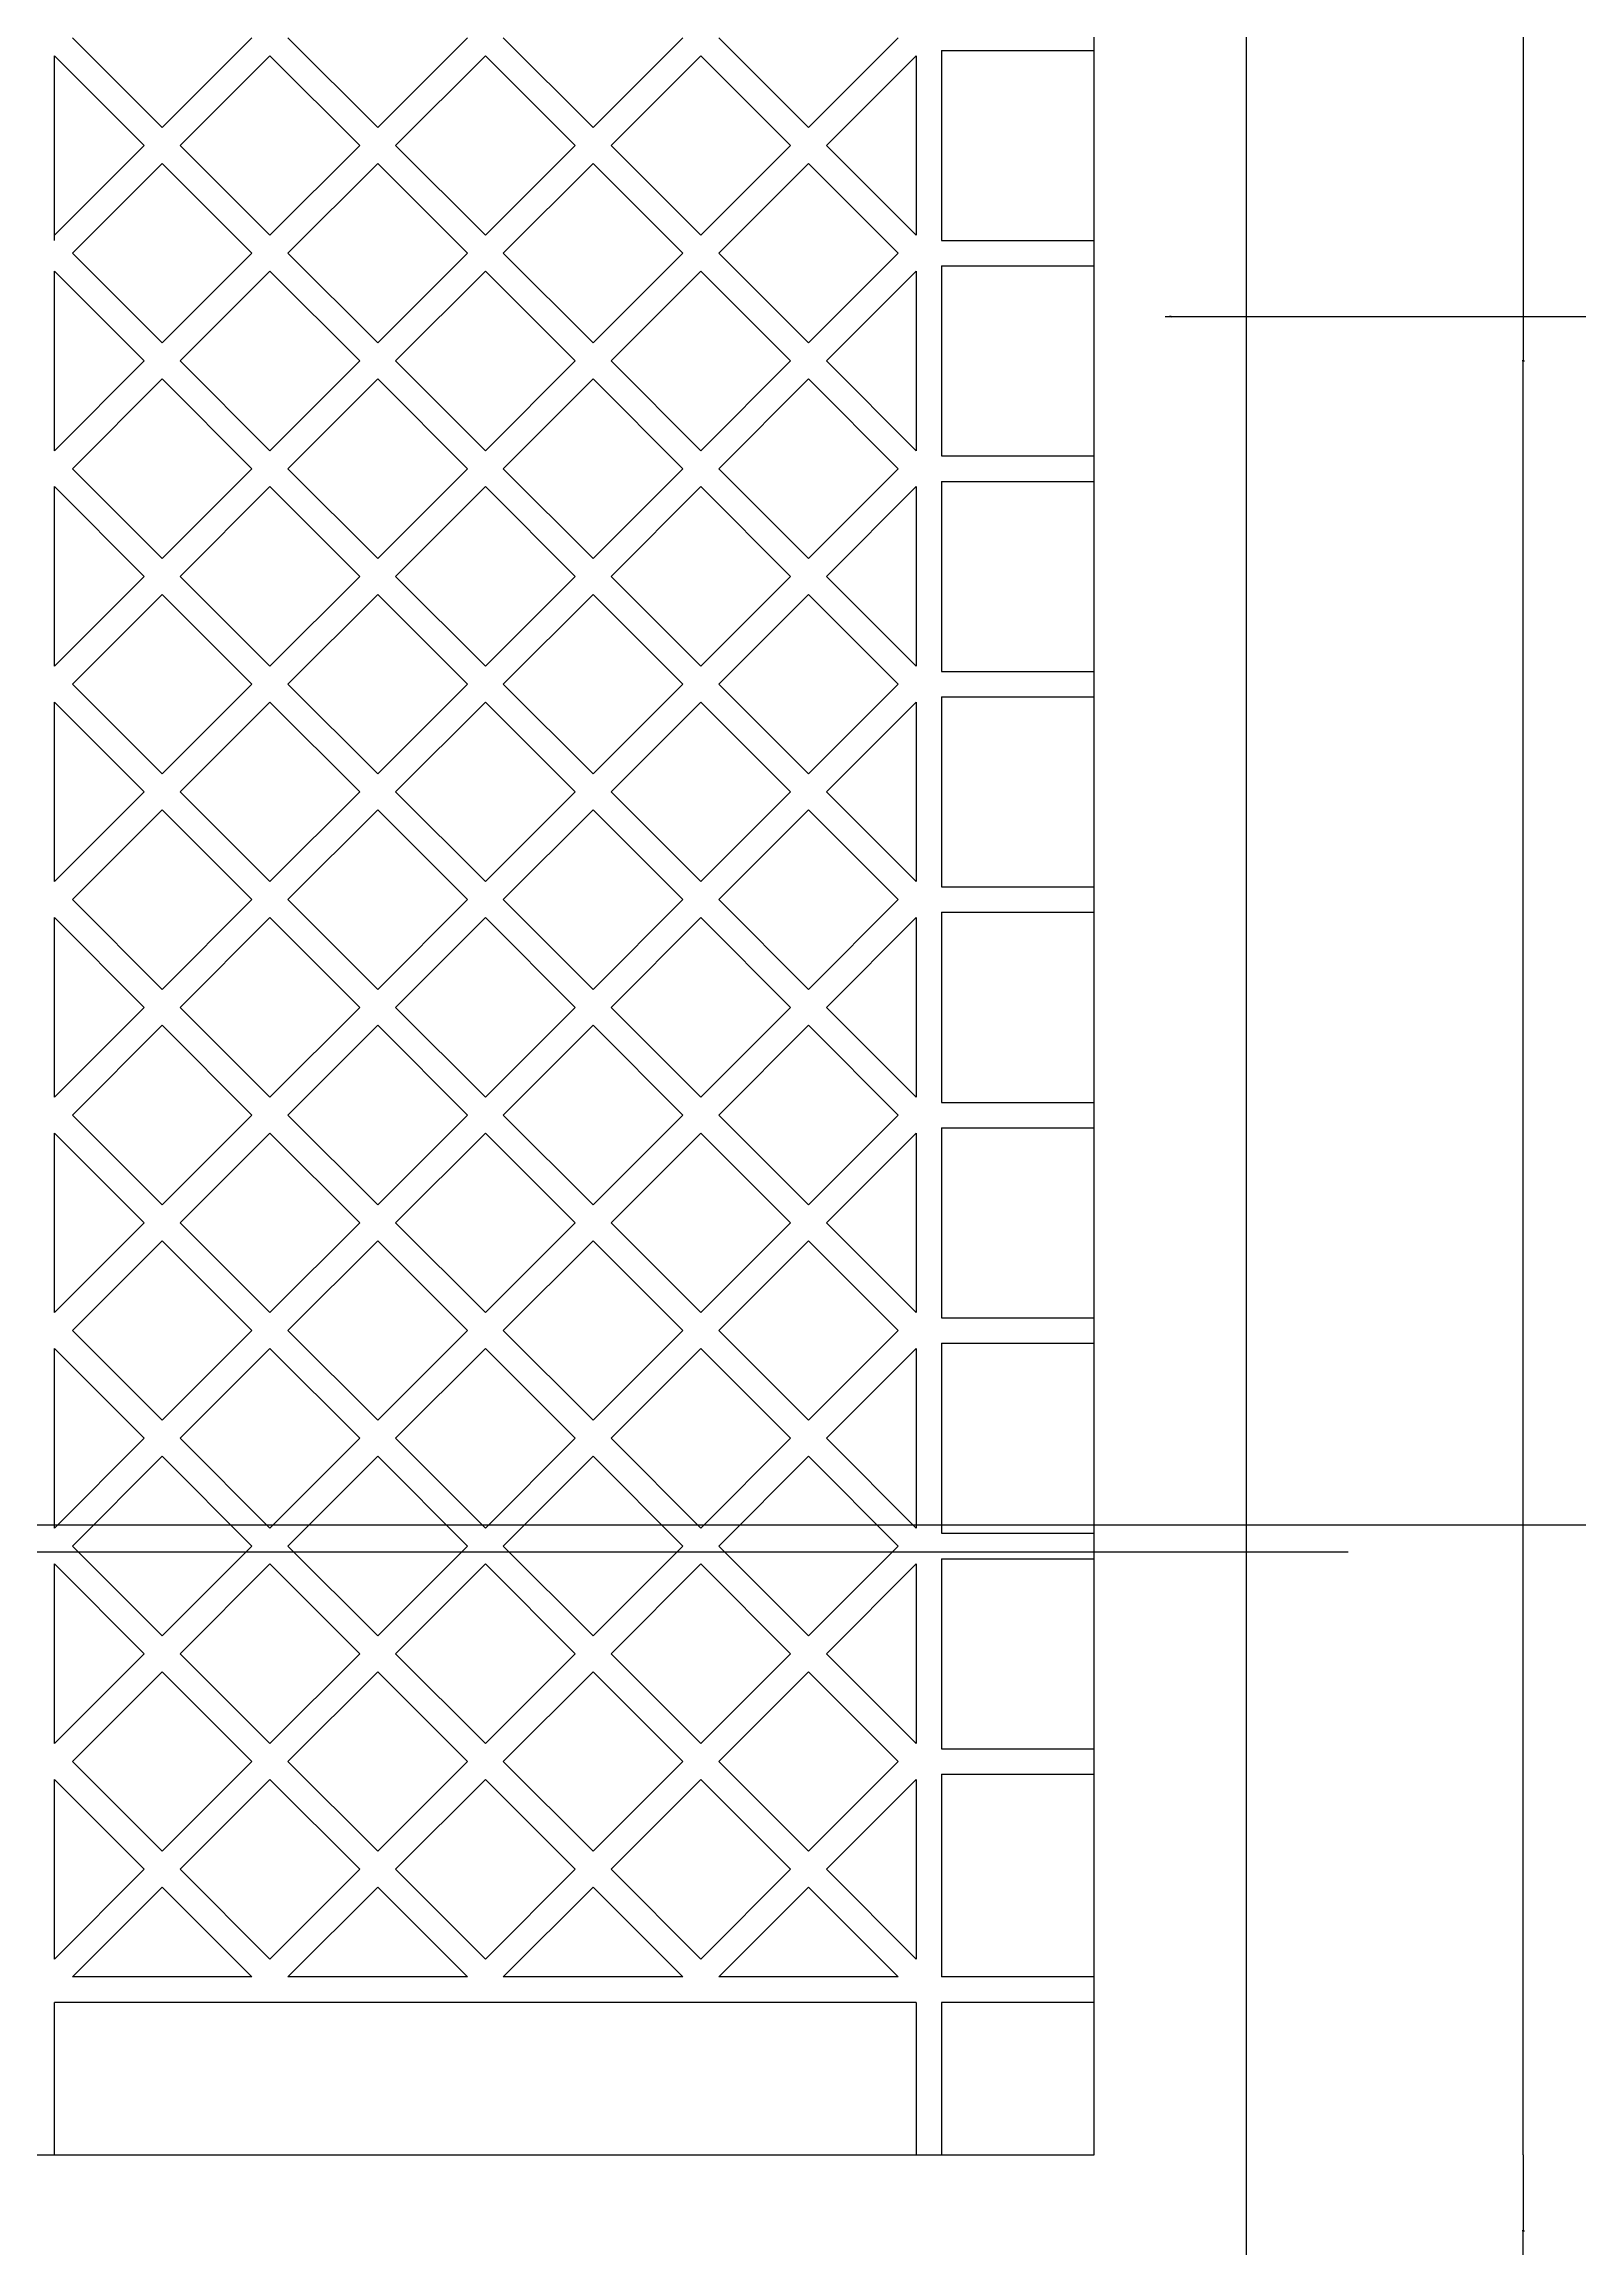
# Model space of a CAD drawing. Header units: metres. Extents: x 456 to 5370, y 49 to 3468.
# Drawn here: x 765 to 1369, y 916 to 1784 of the extents above; entities that cross this region are included whole.
import ezdxf

# ---------------------------------------------------------------- set-up
doc = ezdxf.new("R2010")
doc.units = ezdxf.units.M
doc.dimstyles.get("Standard").update_dxf_attribs({"dimtxt": 2.5, "dimasz": 2.5, "dimexe": 1.25, "dimexo": 0.625, "dimtad": 1, "dimcen": 2.5, "dimazin": 3, "dimtfac": 1, "dimtmove": 0, "dimatfit": 3})

# ---------------------------------------------------------------- blocks, each defined once
blk = doc.blocks.new('_CLOSEDFILLED')
at = {"color": 0, "linetype": 'BYBLOCK'}
blk.add_solid([(-1, 0.2), (0, 0), (-1, -0.2)], dxfattribs=at)
blk = doc.blocks.new('*D27')
for p, q in [((1347.47, 953.11), (1347.47, 923.11)), ((1347.22, 923.11), (1346.97, 923.11)), ((1347.47, 893.11), (1347.47, 923.11)), ((1347.47, 923.11), (1347.47, 923.11)), ((1347.72, 923.11), (1347.97, 923.11))]:
    blk.add_line(p, q)
at = {"layer": 'Defpoints'}
for p in [(1347.47, 953.11), (1347.47, 923.11), (1347.47, 893.11)]:
    blk.add_point(p, dxfattribs=at)
at = {"xscale": 0.25, "yscale": 0.25}
blk.add_blockref('_CLOSEDFILLED', (1347.47, 923.11), dxfattribs=at)
at = {"xscale": 0.25, "yscale": 0.25, "rotation": 180}
blk.add_blockref('_CLOSEDFILLED', (1347.47, 923.11), dxfattribs=at)
at = {"insert": (1347.47, 924.235), "char_height": 1, "attachment_point": 5}
blk.add_mtext('0', dxfattribs=at)
blk = doc.blocks.new('*D28')
for p, q in [((1347.47, 2790.17), (1347.47, 1659.51)), ((1347.22, 1659.51), (1346.97, 1659.51)), ((1347.47, 953.11), (1347.47, 1659.51)), ((1347.47, 1659.51), (1347.47, 1659.51)), ((1347.72, 1659.51), (1347.97, 1659.51))]:
    blk.add_line(p, q)
at = {"layer": 'Defpoints'}
for p in [(1347.47, 2790.17), (1347.47, 1659.51), (1347.47, 953.11)]:
    blk.add_point(p, dxfattribs=at)
at = {"xscale": 0.25, "yscale": 0.25}
blk.add_blockref('_CLOSEDFILLED', (1347.47, 1659.51), dxfattribs=at)
at = {"xscale": 0.25, "yscale": 0.25, "rotation": 180}
blk.add_blockref('_CLOSEDFILLED', (1347.47, 1659.51), dxfattribs=at)
at = {"insert": (1347.47, 1660.635), "char_height": 1, "attachment_point": 5}
blk.add_mtext('0', dxfattribs=at)

msp = doc.modelspace()

# ---------------------------------------------------------------- linework, layer by layer
for p, q in [((1238.38, 621.77, 1699.61), (1238.38, 3121.51, 1699.61)), ((1178.38, 953.11, 1699.61), (1178.38, 2790.17, 1699.61)), ((768.96, 1706.94, 1699.61), (768.96, 1779.72, 1699.61)), ((804.31, 1744.36, 1699.61), (768.96, 1779.72, 1699.61)), ((811.38, 1751.43, 1699.61), (776.03, 1786.79, 1699.61)), ((811.38, 1751.43, 1699.61), (846.74, 1786.79, 1699.61)), ((818.46, 1744.36, 1699.61), (853.81, 1779.72, 1699.61)), ((889.17, 1744.36, 1699.61), (853.81, 1779.72, 1699.61)), ((896.24, 1751.43, 1699.61), (860.88, 1786.79, 1699.61)), ((896.24, 1751.43, 1699.61), (931.59, 1786.79, 1699.61)), ((903.31, 1744.36, 1699.61), (938.66, 1779.72, 1699.61)), ((974.02, 1744.36, 1699.61), (938.66, 1779.72, 1699.61)), ((981.09, 1751.43, 1699.61), (945.73, 1786.79, 1699.61)), ((981.09, 1751.43, 1699.61), (1016.45, 1786.79, 1699.61)), ((988.16, 1744.36, 1699.61), (1023.52, 1779.72, 1699.61)), ((1058.87, 1744.36, 1699.61), (1023.52, 1779.72, 1699.61)), ((1065.94, 1751.43, 1699.61), (1030.59, 1786.79, 1699.61)), ((1065.94, 1751.43, 1699.61), (1101.3, 1786.79, 1699.61)), ((1073.01, 1744.36, 1699.61), (1108.37, 1779.72, 1699.61)), ((1108.37, 1779.72, 1699.61), (1108.37, 1709.01, 1699.61)), ((1118.37, 1781.79, 1699.61), (1118.37, 1706.94, 1699.61)), ((1118.37, 1781.79, 1699.61), (1178.38, 1781.79, 1699.61)), ((768.96, 1709.01, 1699.61), (804.31, 1744.36, 1699.61)), ((776.03, 1701.94, 1699.61), (811.38, 1737.29, 1699.61)), ((846.74, 1701.94, 1699.61), (811.38, 1737.29, 1699.61)), ((853.81, 1709.01, 1699.61), (818.46, 1744.36, 1699.61)), ((853.81, 1709.01, 1699.61), (889.17, 1744.36, 1699.61)), ((860.88, 1701.94, 1699.61), (896.24, 1737.29, 1699.61)), ((931.59, 1701.94, 1699.61), (896.24, 1737.29, 1699.61)), ((938.66, 1709.01, 1699.61), (903.31, 1744.36, 1699.61)), ((938.66, 1709.01, 1699.61), (974.02, 1744.36, 1699.61)), ((945.73, 1701.94, 1699.61), (981.09, 1737.29, 1699.61)), ((1016.45, 1701.94, 1699.61), (981.09, 1737.29, 1699.61)), ((1023.52, 1709.01, 1699.61), (988.16, 1744.36, 1699.61)), ((1023.52, 1709.01, 1699.61), (1058.87, 1744.36, 1699.61)), ((1030.59, 1701.94, 1699.61), (1065.94, 1737.29, 1699.61)), ((1101.3, 1701.94, 1699.61), (1065.94, 1737.29, 1699.61)), ((1108.37, 1709.01, 1699.61), (1073.01, 1744.36, 1699.61)), ((811.38, 1666.58, 1699.61), (776.03, 1701.94, 1699.61)), ((811.38, 1666.58, 1699.61), (846.74, 1701.94, 1699.61)), ((896.24, 1666.58, 1699.61), (860.88, 1701.94, 1699.61)), ((896.24, 1666.58, 1699.61), (931.59, 1701.94, 1699.61)), ((981.09, 1666.58, 1699.61), (945.73, 1701.94, 1699.61)), ((981.09, 1666.58, 1699.61), (1016.45, 1701.94, 1699.61)), ((1065.94, 1666.58, 1699.61), (1030.59, 1701.94, 1699.61)), ((1065.94, 1666.58, 1699.61), (1101.3, 1701.94, 1699.61)), ((1118.37, 1706.94, 1699.61), (1178.38, 1706.94, 1699.61)), ((768.96, 1624.15, 1699.61), (768.96, 1694.86, 1699.61)), ((804.31, 1659.51, 1699.61), (768.96, 1694.86, 1699.61)), ((818.46, 1659.51, 1699.61), (853.81, 1694.86, 1699.61)), ((889.17, 1659.51, 1699.61), (853.81, 1694.86, 1699.61)), ((903.31, 1659.51, 1699.61), (938.66, 1694.86, 1699.61)), ((974.02, 1659.51, 1699.61), (938.66, 1694.86, 1699.61)), ((988.16, 1659.51, 1699.61), (1023.52, 1694.86, 1699.61)), ((1058.87, 1659.51, 1699.61), (1023.52, 1694.86, 1699.61)), ((1073.01, 1659.51, 1699.61), (1108.37, 1694.86, 1699.61)), ((1108.37, 1694.86, 1699.61), (1108.37, 1624.15, 1699.61)), ((1118.37, 1696.94, 1699.61), (1118.37, 1622.08, 1699.61)), ((1118.37, 1696.94, 1699.61), (1178.38, 1696.94, 1699.61)), ((768.96, 1624.15, 1699.61), (804.31, 1659.51, 1699.61)), ((853.81, 1624.15, 1699.61), (818.46, 1659.51, 1699.61)), ((853.81, 1624.15, 1699.61), (889.17, 1659.51, 1699.61)), ((938.66, 1624.15, 1699.61), (903.31, 1659.51, 1699.61)), ((938.66, 1624.15, 1699.61), (974.02, 1659.51, 1699.61)), ((1023.52, 1624.15, 1699.61), (988.16, 1659.51, 1699.61)), ((1023.52, 1624.15, 1699.61), (1058.87, 1659.51, 1699.61)), ((1108.37, 1624.15, 1699.61), (1073.01, 1659.51, 1699.61)), ((776.03, 1617.08, 1699.61), (811.38, 1652.44, 1699.61)), ((846.74, 1617.08, 1699.61), (811.38, 1652.44, 1699.61)), ((860.88, 1617.08, 1699.61), (896.24, 1652.44, 1699.61)), ((931.59, 1617.08, 1699.61), (896.24, 1652.44, 1699.61)), ((945.73, 1617.08, 1699.61), (981.09, 1652.44, 1699.61)), ((1016.45, 1617.08, 1699.61), (981.09, 1652.44, 1699.61)), ((1030.59, 1617.08, 1699.61), (1065.94, 1652.44, 1699.61)), ((1101.3, 1617.08, 1699.61), (1065.94, 1652.44, 1699.61)), ((811.38, 1581.73, 1699.61), (776.03, 1617.08, 1699.61)), ((811.38, 1581.73, 1699.61), (846.74, 1617.08, 1699.61)), ((896.24, 1581.73, 1699.61), (860.88, 1617.08, 1699.61)), ((896.24, 1581.73, 1699.61), (931.59, 1617.08, 1699.61)), ((981.09, 1581.73, 1699.61), (945.73, 1617.08, 1699.61)), ((981.09, 1581.73, 1699.61), (1016.45, 1617.08, 1699.61)), ((1065.94, 1581.73, 1699.61), (1030.59, 1617.08, 1699.61)), ((1065.94, 1581.73, 1699.61), (1101.3, 1617.08, 1699.61)), ((1118.37, 1622.08, 1699.61), (1178.38, 1622.08, 1699.61)), ((768.96, 1539.3, 1699.61), (768.96, 1610.01, 1699.61)), ((804.31, 1574.66, 1699.61), (768.96, 1610.01, 1699.61)), ((818.46, 1574.66, 1699.61), (853.81, 1610.01, 1699.61)), ((889.17, 1574.66, 1699.61), (853.81, 1610.01, 1699.61)), ((903.31, 1574.66, 1699.61), (938.66, 1610.01, 1699.61)), ((974.02, 1574.66, 1699.61), (938.66, 1610.01, 1699.61)), ((988.16, 1574.66, 1699.61), (1023.52, 1610.01, 1699.61)), ((1058.87, 1574.66, 1699.61), (1023.52, 1610.01, 1699.61)), ((1073.01, 1574.66, 1699.61), (1108.37, 1610.01, 1699.61)), ((1108.37, 1610.01, 1699.61), (1108.37, 1539.3, 1699.61)), ((1118.37, 1612.08, 1699.61), (1118.37, 1537.23, 1699.61)), ((1118.37, 1612.08, 1699.61), (1178.38, 1612.08, 1699.61)), ((768.96, 1539.3, 1699.61), (804.31, 1574.66, 1699.61)), ((853.81, 1539.3, 1699.61), (818.46, 1574.66, 1699.61)), ((853.81, 1539.3, 1699.61), (889.17, 1574.66, 1699.61)), ((938.66, 1539.3, 1699.61), (903.31, 1574.66, 1699.61)), ((938.66, 1539.3, 1699.61), (974.02, 1574.66, 1699.61)), ((1023.52, 1539.3, 1699.61), (988.16, 1574.66, 1699.61)), ((1023.52, 1539.3, 1699.61), (1058.87, 1574.66, 1699.61)), ((1108.37, 1539.3, 1699.61), (1073.01, 1574.66, 1699.61)), ((776.03, 1532.23, 1699.61), (811.38, 1567.59, 1699.61)), ((846.74, 1532.23, 1699.61), (811.38, 1567.59, 1699.61)), ((860.88, 1532.23, 1699.61), (896.24, 1567.59, 1699.61)), ((931.59, 1532.23, 1699.61), (896.24, 1567.59, 1699.61)), ((945.73, 1532.23, 1699.61), (981.09, 1567.59, 1699.61)), ((1016.45, 1532.23, 1699.61), (981.09, 1567.59, 1699.61)), ((1030.59, 1532.23, 1699.61), (1065.94, 1567.59, 1699.61)), ((1101.3, 1532.23, 1699.61), (1065.94, 1567.59, 1699.61)), ((1118.37, 1537.23, 1699.61), (1178.38, 1537.23, 1699.61)), ((811.38, 1496.87, 1699.61), (776.03, 1532.23, 1699.61)), ((811.38, 1496.87, 1699.61), (846.74, 1532.23, 1699.61)), ((896.24, 1496.87, 1699.61), (860.88, 1532.23, 1699.61)), ((896.24, 1496.87, 1699.61), (931.59, 1532.23, 1699.61)), ((981.09, 1496.87, 1699.61), (945.73, 1532.23, 1699.61)), ((981.09, 1496.87, 1699.61), (1016.45, 1532.23, 1699.61)), ((1065.94, 1496.87, 1699.61), (1030.59, 1532.23, 1699.61)), ((1065.94, 1496.87, 1699.61), (1101.3, 1532.23, 1699.61)), ((768.96, 1454.45, 1699.61), (768.96, 1525.16, 1699.61)), ((804.31, 1489.8, 1699.61), (768.96, 1525.16, 1699.61)), ((818.46, 1489.8, 1699.61), (853.81, 1525.16, 1699.61)), ((889.17, 1489.8, 1699.61), (853.81, 1525.16, 1699.61)), ((903.31, 1489.8, 1699.61), (938.66, 1525.16, 1699.61)), ((974.02, 1489.8, 1699.61), (938.66, 1525.16, 1699.61)), ((988.16, 1489.8, 1699.61), (1023.52, 1525.16, 1699.61)), ((1058.87, 1489.8, 1699.61), (1023.52, 1525.16, 1699.61)), ((1073.01, 1489.8, 1699.61), (1108.37, 1525.16, 1699.61)), ((1108.37, 1525.16, 1699.61), (1108.37, 1454.45, 1699.61)), ((1118.37, 1527.23, 1699.61), (1118.37, 1452.38, 1699.61)), ((1118.37, 1527.23, 1699.61), (1178.38, 1527.23, 1699.61)), ((768.96, 1454.45, 1699.61), (804.31, 1489.8, 1699.61)), ((853.81, 1454.45, 1699.61), (818.46, 1489.8, 1699.61)), ((853.81, 1454.45, 1699.61), (889.17, 1489.8, 1699.61)), ((938.66, 1454.45, 1699.61), (903.31, 1489.8, 1699.61)), ((938.66, 1454.45, 1699.61), (974.02, 1489.8, 1699.61)), ((1023.52, 1454.45, 1699.61), (988.16, 1489.8, 1699.61)), ((1023.52, 1454.45, 1699.61), (1058.87, 1489.8, 1699.61)), ((1108.37, 1454.45, 1699.61), (1073.01, 1489.8, 1699.61)), ((776.03, 1447.38, 1699.61), (811.38, 1482.73, 1699.61)), ((846.74, 1447.38, 1699.61), (811.38, 1482.73, 1699.61)), ((860.88, 1447.38, 1699.61), (896.24, 1482.73, 1699.61)), ((931.59, 1447.38, 1699.61), (896.24, 1482.73, 1699.61)), ((945.73, 1447.38, 1699.61), (981.09, 1482.73, 1699.61)), ((1016.45, 1447.38, 1699.61), (981.09, 1482.73, 1699.61)), ((1030.59, 1447.38, 1699.61), (1065.94, 1482.73, 1699.61)), ((1101.3, 1447.38, 1699.61), (1065.94, 1482.73, 1699.61)), ((1118.37, 1452.38, 1699.61), (1178.38, 1452.38, 1699.61)), ((811.38, 1412.02, 1699.61), (776.03, 1447.38, 1699.61)), ((811.38, 1412.02, 1699.61), (846.74, 1447.38, 1699.61)), ((896.24, 1412.02, 1699.61), (860.88, 1447.38, 1699.61)), ((896.24, 1412.02, 1699.61), (931.59, 1447.38, 1699.61)), ((981.09, 1412.02, 1699.61), (945.73, 1447.38, 1699.61)), ((981.09, 1412.02, 1699.61), (1016.45, 1447.38, 1699.61)), ((1065.94, 1412.02, 1699.61), (1030.59, 1447.38, 1699.61)), ((1065.94, 1412.02, 1699.61), (1101.3, 1447.38, 1699.61)), ((1118.37, 1442.38, 1699.61), (1118.37, 1367.52, 1699.61)), ((1118.37, 1442.38, 1699.61), (1178.38, 1442.38, 1699.61)), ((768.96, 1369.6, 1699.61), (768.96, 1440.31, 1699.61)), ((804.31, 1404.95, 1699.61), (768.96, 1440.31, 1699.61)), ((818.46, 1404.95, 1699.61), (853.81, 1440.31, 1699.61)), ((889.17, 1404.95, 1699.61), (853.81, 1440.31, 1699.61)), ((903.31, 1404.95, 1699.61), (938.66, 1440.31, 1699.61)), ((974.02, 1404.95, 1699.61), (938.66, 1440.31, 1699.61)), ((988.16, 1404.95, 1699.61), (1023.52, 1440.31, 1699.61)), ((1058.87, 1404.95, 1699.61), (1023.52, 1440.31, 1699.61)), ((1073.01, 1404.95, 1699.61), (1108.37, 1440.31, 1699.61)), ((1108.37, 1440.31, 1699.61), (1108.37, 1369.6, 1699.61)), ((768.96, 1369.6, 1699.61), (804.31, 1404.95, 1699.61)), ((776.03, 1362.52, 1699.61), (811.38, 1397.88, 1699.61)), ((846.74, 1362.52, 1699.61), (811.38, 1397.88, 1699.61)), ((853.81, 1369.6, 1699.61), (818.46, 1404.95, 1699.61)), ((853.81, 1369.6, 1699.61), (889.17, 1404.95, 1699.61)), ((860.88, 1362.52, 1699.61), (896.24, 1397.88, 1699.61)), ((931.59, 1362.52, 1699.61), (896.24, 1397.88, 1699.61)), ((938.66, 1369.6, 1699.61), (903.31, 1404.95, 1699.61)), ((938.66, 1369.6, 1699.61), (974.02, 1404.95, 1699.61)), ((945.73, 1362.52, 1699.61), (981.09, 1397.88, 1699.61)), ((1016.45, 1362.52, 1699.61), (981.09, 1397.88, 1699.61)), ((1023.52, 1369.6, 1699.61), (988.16, 1404.95, 1699.61)), ((1023.52, 1369.6, 1699.61), (1058.87, 1404.95, 1699.61)), ((1030.59, 1362.52, 1699.61), (1065.94, 1397.88, 1699.61)), ((1101.3, 1362.52, 1699.61), (1065.94, 1397.88, 1699.61)), ((1108.37, 1369.6, 1699.61), (1073.01, 1404.95, 1699.61)), ((1118.37, 1367.52, 1699.61), (1178.38, 1367.52, 1699.61)), ((768.96, 1284.74, 1699.61), (768.96, 1355.45, 1699.61)), ((804.31, 1320.1, 1699.61), (768.96, 1355.45, 1699.61)), ((811.38, 1327.17, 1699.61), (776.03, 1362.52, 1699.61)), ((811.38, 1327.17, 1699.61), (846.74, 1362.52, 1699.61)), ((818.46, 1320.1, 1699.61), (853.81, 1355.45, 1699.61)), ((889.17, 1320.1, 1699.61), (853.81, 1355.45, 1699.61)), ((896.24, 1327.17, 1699.61), (860.88, 1362.52, 1699.61)), ((896.24, 1327.17, 1699.61), (931.59, 1362.52, 1699.61)), ((903.31, 1320.1, 1699.61), (938.66, 1355.45, 1699.61)), ((974.02, 1320.1, 1699.61), (938.66, 1355.45, 1699.61)), ((981.09, 1327.17, 1699.61), (945.73, 1362.52, 1699.61)), ((981.09, 1327.17, 1699.61), (1016.45, 1362.52, 1699.61)), ((988.16, 1320.1, 1699.61), (1023.52, 1355.45, 1699.61)), ((1058.87, 1320.1, 1699.61), (1023.52, 1355.45, 1699.61)), ((1065.94, 1327.17, 1699.61), (1030.59, 1362.52, 1699.61)), ((1065.94, 1327.17, 1699.61), (1101.3, 1362.52, 1699.61)), ((1073.01, 1320.1, 1699.61), (1108.37, 1355.45, 1699.61)), ((1108.37, 1355.45, 1699.61), (1108.37, 1284.74, 1699.61)), ((1118.37, 1357.52, 1699.61), (1118.37, 1282.67, 1699.61)), ((1118.37, 1357.52, 1699.61), (1178.38, 1357.52, 1699.61)), ((768.96, 1284.74, 1699.61), (804.31, 1320.1, 1699.61)), ((853.81, 1284.74, 1699.61), (818.46, 1320.1, 1699.61)), ((853.81, 1284.74, 1699.61), (889.17, 1320.1, 1699.61)), ((938.66, 1284.74, 1699.61), (903.31, 1320.1, 1699.61)), ((938.66, 1284.74, 1699.61), (974.02, 1320.1, 1699.61)), ((1023.52, 1284.74, 1699.61), (988.16, 1320.1, 1699.61)), ((1023.52, 1284.74, 1699.61), (1058.87, 1320.1, 1699.61)), ((1108.37, 1284.74, 1699.61), (1073.01, 1320.1, 1699.61)), ((776.03, 1277.67, 1699.61), (811.38, 1313.03, 1699.61)), ((846.74, 1277.67, 1699.61), (811.38, 1313.03, 1699.61)), ((860.88, 1277.67, 1699.61), (896.24, 1313.03, 1699.61)), ((931.59, 1277.67, 1699.61), (896.24, 1313.03, 1699.61)), ((945.73, 1277.67, 1699.61), (981.09, 1313.03, 1699.61)), ((1016.45, 1277.67, 1699.61), (981.09, 1313.03, 1699.61)), ((1030.59, 1277.67, 1699.61), (1065.94, 1313.03, 1699.61)), ((1101.3, 1277.67, 1699.61), (1065.94, 1313.03, 1699.61)), ((811.38, 1242.32, 1699.61), (776.03, 1277.67, 1699.61)), ((811.38, 1242.32, 1699.61), (846.74, 1277.67, 1699.61)), ((896.24, 1242.32, 1699.61), (860.88, 1277.67, 1699.61)), ((896.24, 1242.32, 1699.61), (931.59, 1277.67, 1699.61)), ((981.09, 1242.32, 1699.61), (945.73, 1277.67, 1699.61)), ((981.09, 1242.32, 1699.61), (1016.45, 1277.67, 1699.61)), ((1065.94, 1242.32, 1699.61), (1030.59, 1277.67, 1699.61)), ((1065.94, 1242.32, 1699.61), (1101.3, 1277.67, 1699.61)), ((1118.37, 1282.67, 1699.61), (1178.38, 1282.67, 1699.61)), ((768.96, 1199.89, 1699.61), (768.96, 1270.6, 1699.61)), ((804.31, 1235.24, 1699.61), (768.96, 1270.6, 1699.61)), ((818.46, 1235.24, 1699.61), (853.81, 1270.6, 1699.61)), ((889.17, 1235.24, 1699.61), (853.81, 1270.6, 1699.61)), ((903.31, 1235.24, 1699.61), (938.66, 1270.6, 1699.61)), ((974.02, 1235.24, 1699.61), (938.66, 1270.6, 1699.61)), ((988.16, 1235.24, 1699.61), (1023.52, 1270.6, 1699.61)), ((1058.87, 1235.24, 1699.61), (1023.52, 1270.6, 1699.61)), ((1073.01, 1235.24, 1699.61), (1108.37, 1270.6, 1699.61)), ((1108.37, 1270.6, 1699.61), (1108.37, 1199.89, 1699.61)), ((1118.37, 1272.67, 1699.61), (1118.37, 1197.82, 1699.61)), ((1118.37, 1272.67, 1699.61), (1178.38, 1272.67, 1699.61)), ((768.96, 1199.89, 1699.61), (804.31, 1235.24, 1699.61)), ((853.81, 1199.89, 1699.61), (818.46, 1235.24, 1699.61)), ((853.81, 1199.89, 1699.61), (889.17, 1235.24, 1699.61)), ((938.66, 1199.89, 1699.61), (903.31, 1235.24, 1699.61)), ((938.66, 1199.89, 1699.61), (974.02, 1235.24, 1699.61)), ((1023.52, 1199.89, 1699.61), (988.16, 1235.24, 1699.61)), ((1023.52, 1199.89, 1699.61), (1058.87, 1235.24, 1699.61)), ((1108.37, 1199.89, 1699.61), (1073.01, 1235.24, 1699.61)), ((776.03, 1192.82, 1699.61), (811.38, 1228.17, 1699.61)), ((846.74, 1192.82, 1699.61), (811.38, 1228.17, 1699.61)), ((860.88, 1192.82, 1699.61), (896.24, 1228.17, 1699.61)), ((931.59, 1192.82, 1699.61), (896.24, 1228.17, 1699.61)), ((945.73, 1192.82, 1699.61), (981.09, 1228.17, 1699.61)), ((1016.45, 1192.82, 1699.61), (981.09, 1228.17, 1699.61)), ((1030.59, 1192.82, 1699.61), (1065.94, 1228.17, 1699.61)), ((1101.3, 1192.82, 1699.61), (1065.94, 1228.17, 1699.61)), ((525.42, 1201.1, -5947.25), (1906.01, 1201.1, -5947.25)), ((1118.37, 1197.82, 1699.61), (1178.38, 1197.82, 1699.61)), ((811.38, 1157.46, 1699.61), (776.03, 1192.82, 1699.61)), ((811.38, 1157.46, 1699.61), (846.74, 1192.82, 1699.61)), ((896.24, 1157.46, 1699.61), (860.88, 1192.82, 1699.61)), ((896.24, 1157.46, 1699.61), (931.59, 1192.82, 1699.61)), ((981.09, 1157.46, 1699.61), (945.73, 1192.82, 1699.61)), ((981.09, 1157.46, 1699.61), (1016.45, 1192.82, 1699.61)), ((1065.94, 1157.46, 1699.61), (1030.59, 1192.82, 1699.61)), ((1065.94, 1157.46, 1699.61), (1101.3, 1192.82, 1699.61)), ((768.96, 1115.04, 1699.61), (768.96, 1185.75, 1699.61)), ((804.31, 1150.39, 1699.61), (768.96, 1185.75, 1699.61)), ((818.46, 1150.39, 1699.61), (853.81, 1185.75, 1699.61)), ((889.17, 1150.39, 1699.61), (853.81, 1185.75, 1699.61)), ((903.31, 1150.39, 1699.61), (938.66, 1185.75, 1699.61)), ((974.02, 1150.39, 1699.61), (938.66, 1185.75, 1699.61)), ((988.16, 1150.39, 1699.61), (1023.52, 1185.75, 1699.61)), ((1058.87, 1150.39, 1699.61), (1023.52, 1185.75, 1699.61)), ((1073.01, 1150.39, 1699.61), (1108.37, 1185.75, 1699.61)), ((1108.37, 1185.75, 1699.61), (1108.37, 1115.04, 1699.61)), ((1118.37, 1187.82, 1699.61), (1118.37, 1112.97, 1699.61)), ((1118.37, 1187.82, 1699.61), (1178.38, 1187.82, 1699.61)), ((768.96, 1115.04, 1699.61), (804.31, 1150.39, 1699.61)), ((853.81, 1115.04, 1699.61), (818.46, 1150.39, 1699.61)), ((853.81, 1115.04, 1699.61), (889.17, 1150.39, 1699.61)), ((938.66, 1115.04, 1699.61), (903.31, 1150.39, 1699.61)), ((938.66, 1115.04, 1699.61), (974.02, 1150.39, 1699.61)), ((1023.52, 1115.04, 1699.61), (988.16, 1150.39, 1699.61)), ((1023.52, 1115.04, 1699.61), (1058.87, 1150.39, 1699.61)), ((1108.37, 1115.04, 1699.61), (1073.01, 1150.39, 1699.61)), ((776.03, 1107.97, 1699.61), (811.38, 1143.32, 1699.61)), ((846.74, 1107.97, 1699.61), (811.38, 1143.32, 1699.61)), ((860.88, 1107.97, 1699.61), (896.24, 1143.32, 1699.61)), ((931.59, 1107.97, 1699.61), (896.24, 1143.32, 1699.61)), ((945.73, 1107.97, 1699.61), (981.09, 1143.32, 1699.61)), ((1016.45, 1107.97, 1699.61), (981.09, 1143.32, 1699.61)), ((1030.59, 1107.97, 1699.61), (1065.94, 1143.32, 1699.61)), ((1101.3, 1107.97, 1699.61), (1065.94, 1143.32, 1699.61)), ((1118.37, 1112.97, 1699.61), (1178.38, 1112.97, 1699.61)), ((811.38, 1072.61, 1699.61), (776.03, 1107.97, 1699.61)), ((811.38, 1072.61, 1699.61), (846.74, 1107.97, 1699.61)), ((896.24, 1072.61, 1699.61), (860.88, 1107.97, 1699.61)), ((896.24, 1072.61, 1699.61), (931.59, 1107.97, 1699.61)), ((981.09, 1072.61, 1699.61), (945.73, 1107.97, 1699.61)), ((981.09, 1072.61, 1699.61), (1016.45, 1107.97, 1699.61)), ((1065.94, 1072.61, 1699.61), (1030.59, 1107.97, 1699.61)), ((1065.94, 1072.61, 1699.61), (1101.3, 1107.97, 1699.61)), ((1118.37, 1102.97, 1699.61), (1118.37, 1023.11, 1699.61)), ((1118.37, 1102.97, 1699.61), (1178.38, 1102.97, 1699.61)), ((768.96, 1030.18, 1699.61), (768.96, 1100.89, 1699.61)), ((804.31, 1065.54, 1699.61), (768.96, 1100.89, 1699.61)), ((818.46, 1065.54, 1699.61), (853.81, 1100.89, 1699.61)), ((889.17, 1065.54, 1699.61), (853.81, 1100.89, 1699.61)), ((903.31, 1065.54, 1699.61), (938.66, 1100.89, 1699.61)), ((974.02, 1065.54, 1699.61), (938.66, 1100.89, 1699.61)), ((988.16, 1065.54, 1699.61), (1023.52, 1100.89, 1699.61)), ((1058.87, 1065.54, 1699.61), (1023.52, 1100.89, 1699.61)), ((1073.01, 1065.54, 1699.61), (1108.37, 1100.89, 1699.61)), ((1108.37, 1100.89, 1699.61), (1108.37, 1030.18, 1699.61)), ((768.96, 1030.18, 1699.61), (804.31, 1065.54, 1699.61)), ((853.81, 1030.18, 1699.61), (818.46, 1065.54, 1699.61)), ((853.81, 1030.18, 1699.61), (889.17, 1065.54, 1699.61)), ((938.66, 1030.18, 1699.61), (903.31, 1065.54, 1699.61)), ((938.66, 1030.18, 1699.61), (974.02, 1065.54, 1699.61)), ((1023.52, 1030.18, 1699.61), (988.16, 1065.54, 1699.61)), ((1023.52, 1030.18, 1699.61), (1058.87, 1065.54, 1699.61)), ((1108.37, 1030.18, 1699.61), (1073.01, 1065.54, 1699.61)), ((776.03, 1023.11, 1699.61), (811.38, 1058.47, 1699.61)), ((846.74, 1023.11, 1699.61), (811.38, 1058.47, 1699.61)), ((860.88, 1023.11, 1699.61), (896.24, 1058.47, 1699.61)), ((931.59, 1023.11, 1699.61), (896.24, 1058.47, 1699.61)), ((945.73, 1023.11, 1699.61), (981.09, 1058.47, 1699.61)), ((1016.45, 1023.11, 1699.61), (981.09, 1058.47, 1699.61)), ((1030.59, 1023.11, 1699.61), (1065.94, 1058.47, 1699.61)), ((1101.3, 1023.11, 1699.61), (1065.94, 1058.47, 1699.61)), ((846.74, 1023.11, 1699.61), (776.03, 1023.11, 1699.61)), ((931.59, 1023.11, 1699.61), (860.88, 1023.11, 1699.61)), ((1016.45, 1023.11, 1699.61), (945.73, 1023.11, 1699.61)), ((1101.3, 1023.11, 1699.61), (1030.59, 1023.11, 1699.61)), ((1178.38, 1023.11, 1699.61), (1118.37, 1023.11, 1699.61)), ((768.96, 953.11, 1699.61), (768.96, 1013.11, 1699.61)), ((1108.37, 1013.11, 1699.61), (768.96, 1013.11, 1699.61)), ((1108.37, 1013.11, 1699.61), (1108.37, 953.11, 1699.61)), ((1178.38, 1013.11, 1699.61), (1118.37, 1013.11, 1699.61)), ((1118.37, 1013.11, 1699.61), (1118.37, 953.11, 1699.61)), ((698.94, 953.11, 1699.61), (1178.38, 953.11, 1699.61))]:
    msp.add_line(p, q)
msp.add_lwpolyline([(604.53, 1190.48), (1278.52, 1190.48)])

# ---------------------------------------------------------------- dimensions: what is measured, and where the dimension line sits
for base, p1, p2, picture, middle in [((1347.47, 1659.51), (1347.47, 953.11, 1699.61), (1347.47, 2790.17, 1699.61), '*D28', (1347.47, 1660.635)), ((1347.47, 923.11), (1347.47, 893.11, 1699.61), (1347.47, 953.11, 1699.61), '*D27', (1347.47, 924.235))]:
    dim = msp.add_linear_dim(base=base, p1=p1, p2=p2, dimstyle='Standard')
    dim.commit()
    dim.dimension.update_dxf_attribs({"geometry": picture, "text_midpoint": middle})

# ---------------------------------------------------------------- leaders
msp.add_leader([(1206.38, 1677, 1699.61), (2139.9, 1677, 1699.61)], dimstyle='Standard')

doc.saveas('drawing.dxf')
